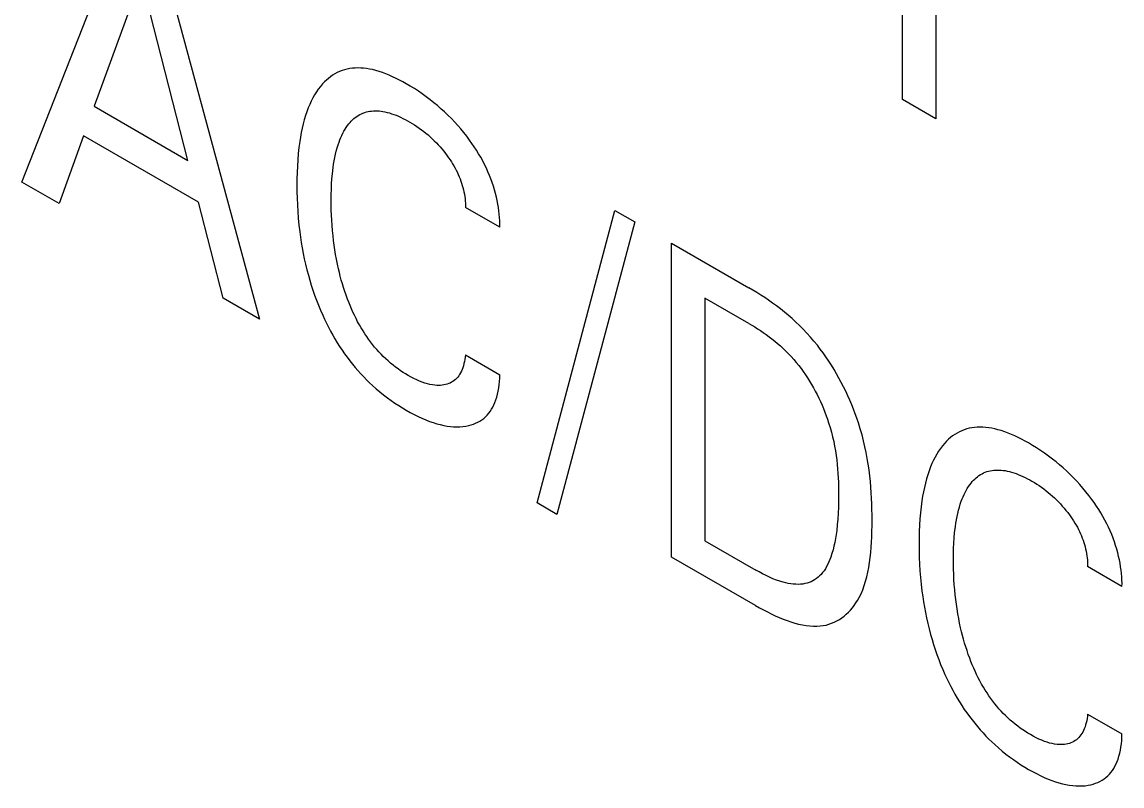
# Model space of a CAD drawing. Extents: x 0 to 420, y 0 to 297.
# Drawn here: x 187.766 to 192.629, y 182.92 to 186.298 of the extents above; entities that cross this region are included whole.
import ezdxf

# ---------------------------------------------------------------- set-up
doc = ezdxf.new("R2010")
doc.units = 0
doc.header["$LTSCALE"] = 23.1
doc.layers.add('40000_ISO', color=7, linetype='CONTINUOUS')

msp = doc.modelspace()

# ---------------------------------------------------------------- linework, layer by layer
at = {"layer": '40000_ISO', "color": 7, "linetype": 'CONTINUOUS'}
for p, q in [((191.6587, 185.9557), (191.6587, 187.1864)), ((191.8067, 187.1009), (191.8067, 185.8703)), ((187.7659, 185.5903), (188.2099, 186.7221)), ((188.3724, 186.6282), (188.8164, 184.9839)), ((188.2919, 186.4957), (188.0849, 185.9256)), ((188.4997, 185.6861), (188.2919, 186.4957)), ((189.1699, 186.0794), (189.1593, 186.0745)), ((189.1808, 186.0836), (189.1699, 186.0794)), ((189.1921, 186.0872), (189.1808, 186.0836)), ((189.2033, 186.0901), (189.1921, 186.0872)), ((189.2149, 186.0923), (189.2033, 186.0901)), ((189.2267, 186.0939), (189.2149, 186.0923)), ((189.2388, 186.0948), (189.2267, 186.0939)), ((189.2511, 186.0951), (189.2388, 186.0948)), ((189.2636, 186.0948), (189.2511, 186.0951)), ((189.2763, 186.0938), (189.2636, 186.0948)), ((189.2892, 186.0923), (189.2763, 186.0938)), ((189.3023, 186.0902), (189.2892, 186.0923)), ((189.3155, 186.0875), (189.3023, 186.0902)), ((189.3301, 186.0838), (189.3155, 186.0875)), ((189.3448, 186.0795), (189.3301, 186.0838)), ((189.3596, 186.0746), (189.3448, 186.0795)), ((189.1029, 186.033), (189.0947, 186.0243)), ((189.1115, 186.0412), (189.1029, 186.033)), ((189.1204, 186.049), (189.1115, 186.0412)), ((189.1296, 186.0562), (189.1204, 186.049)), ((189.1392, 186.0629), (189.1296, 186.0562)), ((189.1491, 186.069), (189.1392, 186.0629)), ((189.1593, 186.0745), (189.1491, 186.069)), ((189.3745, 186.069), (189.3596, 186.0746)), ((189.3895, 186.0629), (189.3745, 186.069)), ((189.4045, 186.0563), (189.3895, 186.0629)), ((189.4196, 186.0491), (189.4045, 186.0563)), ((189.4347, 186.0415), (189.4196, 186.0491)), ((189.4499, 186.0334), (189.4347, 186.0415)), ((189.465, 186.025), (189.4499, 186.0334)), ((189.0675, 185.9889), (189.0594, 185.976)), ((189.0761, 186.0013), (189.0675, 185.9889)), ((189.0851, 186.0131), (189.0761, 186.0013)), ((189.0947, 186.0243), (189.0851, 186.0131)), ((189.4828, 186.0145), (189.465, 186.025)), ((189.5006, 186.0035), (189.4828, 186.0145)), ((189.5183, 185.992), (189.5006, 186.0035)), ((189.5359, 185.9799), (189.5183, 185.992)), ((189.0379, 185.9338), (189.0316, 185.9188)), ((189.0446, 185.9484), (189.0379, 185.9338)), ((189.0518, 185.9624), (189.0446, 185.9484)), ((189.0594, 185.976), (189.0518, 185.9624)), ((189.5535, 185.9673), (189.5359, 185.9799)), ((189.5711, 185.954), (189.5535, 185.9673)), ((189.5869, 185.9414), (189.5711, 185.954)), ((189.6027, 185.9284), (189.5869, 185.9414)), ((191.8067, 185.8703), (191.6587, 185.9557)), ((188.0849, 185.9256), (188.4997, 185.6861)), ((189.0252, 185.9017), (189.0193, 185.8841)), ((189.0316, 185.9188), (189.0252, 185.9017)), ((189.2461, 185.8807), (189.2526, 185.885)), ((189.2526, 185.885), (189.2594, 185.8889)), ((189.2594, 185.8889), (189.2664, 185.8924)), ((189.2664, 185.8924), (189.2736, 185.8956)), ((189.2736, 185.8956), (189.281, 185.8983)), ((189.281, 185.8983), (189.2884, 185.9005)), ((189.2884, 185.9005), (189.2959, 185.9023)), ((189.2959, 185.9023), (189.3037, 185.9037)), ((189.3037, 185.9037), (189.3116, 185.9047)), ((189.3116, 185.9047), (189.3196, 185.9053)), ((189.3196, 185.9053), (189.3278, 185.9055)), ((189.3278, 185.9055), (189.3362, 185.9054)), ((189.3362, 185.9054), (189.3447, 185.9048)), ((189.3447, 185.9048), (189.3532, 185.9039)), ((189.3532, 185.9039), (189.3619, 185.9026)), ((189.3619, 185.9026), (189.3707, 185.9009)), ((189.3707, 185.9009), (189.3804, 185.8987)), ((189.3804, 185.8987), (189.3902, 185.896)), ((189.3902, 185.896), (189.4, 185.8929)), ((189.4, 185.8929), (189.4099, 185.8895)), ((189.4099, 185.8895), (189.4199, 185.8857)), ((189.4199, 185.8857), (189.4299, 185.8815)), ((189.6184, 185.9148), (189.6027, 185.9284)), ((189.6339, 185.9007), (189.6184, 185.9148)), ((189.6492, 185.8861), (189.6339, 185.9007)), ((189.6644, 185.871), (189.6492, 185.8861)), ((189.009, 185.8474), (189.0046, 185.8285)), ((189.0139, 185.866), (189.009, 185.8474)), ((189.0193, 185.8841), (189.0139, 185.866)), ((189.1997, 185.8322), (189.2053, 185.8402)), ((189.2053, 185.8402), (189.2112, 185.8478)), ((189.2112, 185.8478), (189.2165, 185.8541)), ((189.2165, 185.8541), (189.222, 185.86)), ((189.222, 185.86), (189.2277, 185.8657)), ((189.2277, 185.8657), (189.2336, 185.871)), ((189.2336, 185.871), (189.2397, 185.876)), ((189.2397, 185.876), (189.2461, 185.8807)), ((189.4299, 185.8815), (189.44, 185.8769)), ((189.44, 185.8769), (189.45, 185.8721)), ((189.45, 185.8721), (189.4601, 185.8669)), ((189.4601, 185.8669), (189.4702, 185.8615)), ((189.4702, 185.8615), (189.4804, 185.8558)), ((189.4804, 185.8558), (189.4908, 185.8496)), ((189.4908, 185.8496), (189.5013, 185.8431)), ((189.5013, 185.8431), (189.5117, 185.8363)), ((189.5117, 185.8363), (189.5221, 185.8291)), ((189.6784, 185.8562), (189.6644, 185.871)), ((189.6922, 185.8411), (189.6784, 185.8562)), ((189.7058, 185.8254), (189.6922, 185.8411)), ((188.0373, 185.7956), (187.93, 185.4956)), ((188.5465, 185.5017), (188.0373, 185.7956)), ((188.997, 185.7895), (188.9938, 185.7695)), ((189.0006, 185.8092), (188.997, 185.7895)), ((189.0046, 185.8285), (189.0006, 185.8092)), ((189.1716, 185.7776), (189.1756, 185.7874)), ((189.1756, 185.7874), (189.1799, 185.7969)), ((189.1799, 185.7969), (189.1844, 185.8062)), ((189.1844, 185.8062), (189.1892, 185.8152)), ((189.1892, 185.8152), (189.1943, 185.8238)), ((189.1943, 185.8238), (189.1997, 185.8322)), ((189.5221, 185.8291), (189.5324, 185.8217)), ((189.5324, 185.8217), (189.5427, 185.8139)), ((189.5427, 185.8139), (189.5521, 185.8064)), ((189.5521, 185.8064), (189.5615, 185.7986)), ((189.5615, 185.7986), (189.5707, 185.7905)), ((189.5707, 185.7905), (189.5799, 185.7821)), ((189.7191, 185.8093), (189.7058, 185.8254)), ((189.7322, 185.7928), (189.7191, 185.8093)), ((189.7449, 185.7758), (189.7322, 185.7928)), ((188.9903, 185.7431), (188.9874, 185.7162)), ((188.9938, 185.7695), (188.9903, 185.7431)), ((189.1555, 185.7276), (189.1593, 185.7413)), ((189.1593, 185.7413), (189.1633, 185.7546)), ((189.1633, 185.7546), (189.1678, 185.7676)), ((189.1678, 185.7676), (189.1716, 185.7776)), ((189.5799, 185.7821), (189.589, 185.7733)), ((189.589, 185.7733), (189.5979, 185.7643)), ((189.5979, 185.7643), (189.6063, 185.7554)), ((189.6063, 185.7554), (189.6145, 185.7462)), ((189.6145, 185.7462), (189.6226, 185.7368)), ((189.7553, 185.7612), (189.7449, 185.7758)), ((189.7655, 185.7463), (189.7553, 185.7612)), ((189.7754, 185.7311), (189.7655, 185.7463)), ((188.9874, 185.7162), (188.9851, 185.689)), ((189.1463, 185.685), (189.1491, 185.6995)), ((189.1491, 185.6995), (189.1521, 185.7137)), ((189.1521, 185.7137), (189.1555, 185.7276)), ((189.6226, 185.7368), (189.6306, 185.7271)), ((189.6306, 185.7271), (189.6384, 185.7172)), ((189.6384, 185.7172), (189.646, 185.707)), ((189.646, 185.707), (189.6522, 185.6983)), ((189.6522, 185.6983), (189.6584, 185.6893)), ((189.7849, 185.7157), (189.7754, 185.7311)), ((189.794, 185.7001), (189.7849, 185.7157)), ((189.8028, 185.6842), (189.794, 185.7001)), ((188.9833, 185.6613), (188.9821, 185.6333)), ((188.9851, 185.689), (188.9833, 185.6613)), ((189.1384, 185.6276), (189.1417, 185.6554)), ((189.1417, 185.6554), (189.1439, 185.6703)), ((189.1439, 185.6703), (189.1463, 185.685)), ((189.6584, 185.6893), (189.6643, 185.6803)), ((189.6643, 185.6803), (189.67, 185.671)), ((189.67, 185.671), (189.6756, 185.6617)), ((189.6756, 185.6617), (189.6809, 185.6522)), ((189.6809, 185.6522), (189.6859, 185.6427)), ((189.6859, 185.6427), (189.6907, 185.633)), ((189.8111, 185.6682), (189.8028, 185.6842)), ((189.819, 185.6521), (189.8111, 185.6682)), ((189.8262, 185.6362), (189.819, 185.6521)), ((188.9814, 185.605), (188.9812, 185.5763)), ((188.9821, 185.6333), (188.9814, 185.605)), ((189.1349, 185.582), (189.1364, 185.6049)), ((189.1364, 185.6049), (189.1384, 185.6276)), ((189.6907, 185.633), (189.695, 185.6236)), ((189.695, 185.6236), (189.6991, 185.6141)), ((189.6991, 185.6141), (189.7028, 185.6046)), ((189.7028, 185.6046), (189.7063, 185.595)), ((189.7063, 185.595), (189.7096, 185.5855)), ((189.8329, 185.6202), (189.8262, 185.6362)), ((189.8392, 185.6041), (189.8329, 185.6202)), ((189.845, 185.588), (189.8392, 185.6041)), ((187.93, 185.4956), (187.7659, 185.5903)), ((188.9812, 185.5763), (188.9814, 185.5476)), ((188.9814, 185.5476), (188.9821, 185.5187)), ((189.1332, 185.5351), (189.1339, 185.5587)), ((189.1339, 185.5587), (189.1349, 185.582)), ((189.7096, 185.5855), (189.7125, 185.5759)), ((189.7125, 185.5759), (189.7152, 185.5664)), ((189.7152, 185.5664), (189.7175, 185.5568)), ((189.7175, 185.5568), (189.7198, 185.5466)), ((189.7198, 185.5466), (189.7217, 185.5364)), ((189.8503, 185.5719), (189.845, 185.588)), ((189.8551, 185.5558), (189.8503, 185.5719)), ((189.8595, 185.5397), (189.8551, 185.5558)), ((188.6553, 185.0768), (188.5465, 185.5017)), ((188.9821, 185.5187), (188.9833, 185.4895)), ((189.133, 185.5113), (189.1332, 185.5351)), ((189.1331, 185.4892), (189.133, 185.5113)), ((189.7217, 185.5364), (189.7234, 185.5264)), ((189.7234, 185.5264), (189.7246, 185.5165)), ((189.7246, 185.5165), (189.7256, 185.5067)), ((189.7256, 185.5067), (189.7262, 185.4971)), ((189.7262, 185.4971), (189.7265, 185.4877)), ((189.8635, 185.5237), (189.8595, 185.5397)), ((189.8669, 185.5083), (189.8635, 185.5237)), ((189.8698, 185.4929), (189.8669, 185.5083)), ((188.9833, 185.4895), (188.9851, 185.46)), ((188.9851, 185.46), (188.9874, 185.4303)), ((189.1336, 185.4669), (189.1331, 185.4892)), ((189.1343, 185.4445), (189.1336, 185.4669)), ((189.7265, 185.4877), (189.7265, 185.4786)), ((189.8783, 185.3909), (189.7265, 185.4786)), ((189.8723, 185.4777), (189.8698, 185.4929)), ((189.8744, 185.4627), (189.8723, 185.4777)), ((189.876, 185.4479), (189.8744, 185.4627)), ((189.8772, 185.4332), (189.876, 185.4479)), ((190.0431, 184.1713), (190.3874, 185.4649)), ((190.3874, 185.4649), (190.4748, 185.4144)), ((188.9874, 185.4303), (188.9903, 185.4003)), ((188.9903, 185.4003), (188.9939, 185.37)), ((189.1354, 185.4219), (189.1343, 185.4445)), ((189.1369, 185.3991), (189.1354, 185.4219)), ((189.1388, 185.3761), (189.1369, 185.3991)), ((189.878, 185.4188), (189.8772, 185.4332)), ((189.8784, 185.4047), (189.878, 185.4188)), ((189.8783, 185.3909), (189.8784, 185.4047)), ((190.4748, 185.4144), (190.1306, 184.1209)), ((188.9939, 185.37), (188.9971, 185.3465)), ((189.141, 185.3529), (189.1388, 185.3761)), ((189.1433, 185.3324), (189.141, 185.3529)), ((188.9971, 185.3465), (189.0007, 185.3229)), ((189.0007, 185.3229), (189.0047, 185.2991)), ((189.146, 185.3118), (189.1433, 185.3324)), ((189.149, 185.2911), (189.146, 185.3118)), ((190.6374, 183.9325), (190.6374, 185.3206)), ((190.6374, 185.3206), (190.9801, 185.1227)), ((189.0047, 185.2991), (189.0092, 185.2752)), ((189.0092, 185.2752), (189.0141, 185.2512)), ((189.1524, 185.2702), (189.149, 185.2911)), ((189.1562, 185.2492), (189.1524, 185.2702)), ((189.0141, 185.2512), (189.0196, 185.227)), ((189.0196, 185.227), (189.0255, 185.2028)), ((189.1604, 185.2281), (189.1562, 185.2492)), ((189.1651, 185.2069), (189.1604, 185.2281)), ((189.169, 185.1903), (189.1651, 185.2069)), ((189.0255, 185.2028), (189.032, 185.1784)), ((189.032, 185.1784), (189.0383, 185.1564)), ((189.0383, 185.1564), (189.045, 185.1343)), ((189.1732, 185.1737), (189.169, 185.1903)), ((189.1777, 185.157), (189.1732, 185.1737)), ((189.1825, 185.1403), (189.1777, 185.157)), ((189.045, 185.1343), (189.0522, 185.1122)), ((189.0522, 185.1122), (189.0599, 185.09)), ((189.1877, 185.1236), (189.1825, 185.1403)), ((189.1931, 185.1068), (189.1877, 185.1236)), ((189.1989, 185.09), (189.1931, 185.1068)), ((190.9974, 185.1126), (190.9801, 185.1227)), ((191.0148, 185.102), (190.9974, 185.1126)), ((188.8164, 184.9839), (188.6553, 185.0768)), ((189.0599, 185.09), (189.068, 185.0679)), ((189.068, 185.0679), (189.0767, 185.0458)), ((189.2051, 185.0732), (189.1989, 185.09)), ((189.2107, 185.0588), (189.2051, 185.0732)), ((189.2165, 185.0443), (189.2107, 185.0588)), ((190.7854, 185.0777), (190.7854, 184.0045)), ((190.9801, 184.9653), (190.7854, 185.0777)), ((191.0322, 185.091), (191.0148, 185.102)), ((191.0497, 185.0796), (191.0322, 185.091)), ((191.0672, 185.0677), (191.0497, 185.0796)), ((191.0846, 185.0554), (191.0672, 185.0677)), ((189.0767, 185.0458), (189.0858, 185.0237)), ((189.0858, 185.0237), (189.0954, 185.0018)), ((189.2227, 185.0299), (189.2165, 185.0443)), ((189.2291, 185.0156), (189.2227, 185.0299)), ((189.2358, 185.0013), (189.2291, 185.0156)), ((191.102, 185.0426), (191.0846, 185.0554)), ((191.1194, 185.0293), (191.102, 185.0426)), ((191.1366, 185.0156), (191.1194, 185.0293)), ((191.1537, 185.0013), (191.1366, 185.0156)), ((189.0954, 185.0018), (189.1037, 184.984)), ((189.1037, 184.984), (189.1122, 184.9663)), ((189.1122, 184.9663), (189.1211, 184.9488)), ((189.2427, 184.9871), (189.2358, 185.0013)), ((189.25, 184.9731), (189.2427, 184.9871)), ((189.2576, 184.9592), (189.25, 184.9731)), ((190.9801, 184.9653), (190.9927, 184.9579)), ((191.1706, 184.9866), (191.1537, 185.0013)), ((191.1874, 184.9714), (191.1706, 184.9866)), ((191.2039, 184.9556), (191.1874, 184.9714)), ((189.1211, 184.9488), (189.1303, 184.9313)), ((189.1303, 184.9313), (189.1399, 184.9141)), ((189.1399, 184.9141), (189.1497, 184.897)), ((189.2655, 184.9455), (189.2576, 184.9592)), ((189.2738, 184.932), (189.2655, 184.9455)), ((189.2817, 184.9195), (189.2738, 184.932)), ((189.2899, 184.9073), (189.2817, 184.9195)), ((190.9927, 184.9579), (191.0054, 184.9502)), ((191.0054, 184.9502), (191.0181, 184.9421)), ((191.0181, 184.9421), (191.0308, 184.9338)), ((191.0308, 184.9338), (191.0436, 184.9251)), ((191.0436, 184.9251), (191.0563, 184.916)), ((191.0563, 184.916), (191.069, 184.9067)), ((191.2203, 184.9393), (191.2039, 184.9556)), ((191.2363, 184.9225), (191.2203, 184.9393)), ((191.252, 184.9051), (191.2363, 184.9225)), ((189.1497, 184.897), (189.1599, 184.8801)), ((189.1599, 184.8801), (189.1704, 184.8635)), ((189.1704, 184.8635), (189.1813, 184.8471)), ((189.2984, 184.8954), (189.2899, 184.9073)), ((189.307, 184.8836), (189.2984, 184.8954)), ((189.3159, 184.8722), (189.307, 184.8836)), ((189.3251, 184.861), (189.3159, 184.8722)), ((191.069, 184.9067), (191.0816, 184.8969)), ((191.0816, 184.8969), (191.0942, 184.8868)), ((191.0942, 184.8868), (191.1066, 184.8764)), ((191.1066, 184.8764), (191.119, 184.8656)), ((191.119, 184.8656), (191.1312, 184.8544)), ((191.2675, 184.8872), (191.252, 184.9051)), ((191.2825, 184.8687), (191.2675, 184.8872)), ((191.2956, 184.8519), (191.2825, 184.8687)), ((189.1813, 184.8471), (189.1924, 184.831)), ((189.1924, 184.831), (189.2037, 184.8155)), ((189.2037, 184.8155), (189.2152, 184.8002)), ((189.3344, 184.85), (189.3251, 184.861)), ((189.3438, 184.8395), (189.3344, 184.85)), ((189.3534, 184.8292), (189.3438, 184.8395)), ((189.3632, 184.8193), (189.3534, 184.8292)), ((189.3739, 184.8091), (189.3632, 184.8193)), ((189.7254, 184.8163), (189.724, 184.8065)), ((189.7265, 184.8263), (189.7254, 184.8163)), ((189.7265, 184.8263), (189.8783, 184.7387)), ((191.1312, 184.8544), (191.1432, 184.8429)), ((191.1432, 184.8429), (191.1551, 184.8309)), ((191.1551, 184.8309), (191.1667, 184.8186)), ((191.1667, 184.8186), (191.1782, 184.8059)), ((191.3083, 184.8346), (191.2956, 184.8519)), ((191.3207, 184.817), (191.3083, 184.8346)), ((191.3329, 184.799), (191.3207, 184.817)), ((189.2152, 184.8002), (189.2271, 184.7853)), ((189.2271, 184.7853), (189.2391, 184.7707)), ((189.2391, 184.7707), (189.2514, 184.7565)), ((189.3846, 184.7993), (189.3739, 184.8091)), ((189.3955, 184.7899), (189.3846, 184.7993)), ((189.4065, 184.7809), (189.3955, 184.7899)), ((189.4175, 184.7724), (189.4065, 184.7809)), ((189.4287, 184.7642), (189.4175, 184.7724)), ((189.7148, 184.7697), (189.7117, 184.7613)), ((189.7177, 184.7785), (189.7148, 184.7697)), ((189.7201, 184.7875), (189.7177, 184.7785)), ((189.7222, 184.7969), (189.7201, 184.7875)), ((189.724, 184.8065), (189.7222, 184.7969)), ((191.1782, 184.8059), (191.1894, 184.7928)), ((191.1894, 184.7928), (191.2003, 184.7792)), ((191.2003, 184.7792), (191.2104, 184.7661)), ((191.2104, 184.7661), (191.2203, 184.7525)), ((191.3446, 184.7806), (191.3329, 184.799)), ((191.3561, 184.762), (191.3446, 184.7806)), ((189.2514, 184.7565), (189.2639, 184.7426)), ((189.2639, 184.7426), (189.2766, 184.7291)), ((189.2766, 184.7291), (189.2895, 184.716)), ((189.4398, 184.7564), (189.4287, 184.7642)), ((189.451, 184.749), (189.4398, 184.7564)), ((189.4622, 184.742), (189.451, 184.749)), ((189.4735, 184.7353), (189.4622, 184.742)), ((189.486, 184.7283), (189.4735, 184.7353)), ((189.4985, 184.7218), (189.486, 184.7283)), ((189.511, 184.7158), (189.4985, 184.7218)), ((189.6825, 184.7175), (189.6771, 184.7129)), ((189.6876, 184.7225), (189.6825, 184.7175)), ((189.6924, 184.728), (189.6876, 184.7225)), ((189.6969, 184.7339), (189.6924, 184.728)), ((189.701, 184.7402), (189.6969, 184.7339)), ((189.7049, 184.7469), (189.701, 184.7402)), ((189.7084, 184.754), (189.7049, 184.7469)), ((189.7117, 184.7613), (189.7084, 184.754)), ((189.8771, 184.7087), (189.878, 184.7236)), ((189.878, 184.7236), (189.8783, 184.7387)), ((191.2203, 184.7525), (191.2299, 184.7387)), ((191.2299, 184.7387), (191.2392, 184.7246)), ((191.2392, 184.7246), (191.2482, 184.7102)), ((191.3672, 184.7431), (191.3561, 184.762)), ((191.3779, 184.724), (191.3672, 184.7431)), ((191.3883, 184.7046), (191.3779, 184.724)), ((189.2895, 184.716), (189.3025, 184.7033)), ((189.3025, 184.7033), (189.3156, 184.6911)), ((189.3156, 184.6911), (189.3318, 184.6766)), ((189.3318, 184.6766), (189.3482, 184.6627)), ((189.5235, 184.7103), (189.511, 184.7158)), ((189.5358, 184.7055), (189.5235, 184.7103)), ((189.5471, 184.7016), (189.5358, 184.7055)), ((189.5583, 184.6982), (189.5471, 184.7016)), ((189.5694, 184.6955), (189.5583, 184.6982)), ((189.5803, 184.6934), (189.5694, 184.6955)), ((189.591, 184.6919), (189.5803, 184.6934)), ((189.5994, 184.6913), (189.591, 184.6919)), ((189.6077, 184.6911), (189.5994, 184.6913)), ((189.6158, 184.6913), (189.6077, 184.6911)), ((189.6237, 184.692), (189.6158, 184.6913)), ((189.6315, 184.6932), (189.6237, 184.692)), ((189.6391, 184.6948), (189.6315, 184.6932)), ((189.646, 184.6968), (189.6391, 184.6948)), ((189.6527, 184.6991), (189.646, 184.6968)), ((189.6592, 184.7019), (189.6527, 184.6991)), ((189.6654, 184.7051), (189.6592, 184.7019)), ((189.6714, 184.7088), (189.6654, 184.7051)), ((189.6771, 184.7129), (189.6714, 184.7088)), ((189.8714, 184.6662), (189.8738, 184.68)), ((189.8738, 184.68), (189.8757, 184.6942)), ((189.8757, 184.6942), (189.8771, 184.7087)), ((191.2482, 184.7102), (191.2569, 184.6956)), ((191.2569, 184.6956), (191.2654, 184.6807)), ((191.2654, 184.6807), (191.2735, 184.6657)), ((191.3983, 184.6851), (191.3883, 184.7046)), ((191.4079, 184.6654), (191.3983, 184.6851)), ((189.3482, 184.6627), (189.3646, 184.6495)), ((189.3646, 184.6495), (189.3812, 184.6368)), ((189.3812, 184.6368), (189.3979, 184.6248)), ((189.3979, 184.6248), (189.4146, 184.6132)), ((189.8568, 184.6163), (189.861, 184.6275)), ((189.861, 184.6275), (189.865, 184.6399)), ((189.865, 184.6399), (189.8685, 184.6529)), ((189.8685, 184.6529), (189.8714, 184.6662)), ((191.2735, 184.6657), (191.2814, 184.6505)), ((191.2814, 184.6505), (191.2889, 184.6351)), ((191.2889, 184.6351), (191.2962, 184.6197)), ((191.4172, 184.6456), (191.4079, 184.6654)), ((191.426, 184.6257), (191.4172, 184.6456)), ((191.4344, 184.6057), (191.426, 184.6257)), ((189.4146, 184.6132), (189.4314, 184.6022)), ((189.4314, 184.6022), (189.4482, 184.5918)), ((189.4482, 184.5918), (189.465, 184.5818)), ((189.465, 184.5818), (189.4823, 184.5721)), ((189.4823, 184.5721), (189.4996, 184.5629)), ((189.8293, 184.568), (189.8357, 184.5766)), ((189.8357, 184.5766), (189.8417, 184.5857)), ((189.8417, 184.5857), (189.8472, 184.5954)), ((189.8472, 184.5954), (189.8522, 184.6056)), ((189.8522, 184.6056), (189.8568, 184.6163)), ((191.2962, 184.6197), (191.3031, 184.6042)), ((191.3031, 184.6042), (191.3096, 184.5886)), ((191.3096, 184.5886), (191.3159, 184.573)), ((191.3159, 184.573), (191.3217, 184.5574)), ((191.4425, 184.5857), (191.4344, 184.6057)), ((191.4501, 184.5658), (191.4425, 184.5857)), ((189.4996, 184.5629), (189.5169, 184.5543)), ((189.5169, 184.5543), (189.5341, 184.5463)), ((189.5341, 184.5463), (189.5512, 184.539)), ((189.5512, 184.539), (189.5683, 184.5324)), ((189.5683, 184.5324), (189.584, 184.5269)), ((189.584, 184.5269), (189.5995, 184.5221)), ((189.7616, 184.52), (189.7714, 184.5239)), ((189.7714, 184.5239), (189.7809, 184.5284)), ((189.7809, 184.5284), (189.7901, 184.5335)), ((189.7901, 184.5335), (189.7989, 184.5392)), ((189.7989, 184.5392), (189.8073, 184.5455)), ((189.8073, 184.5455), (189.8153, 184.5525)), ((189.8153, 184.5525), (189.8225, 184.56)), ((189.8225, 184.56), (189.8293, 184.568)), ((191.3217, 184.5574), (191.3273, 184.5418)), ((191.3273, 184.5418), (191.3325, 184.5262)), ((191.3325, 184.5262), (191.339, 184.5052)), ((191.4573, 184.5458), (191.4501, 184.5658)), ((191.464, 184.5259), (191.4573, 184.5458)), ((191.4724, 184.4993), (191.464, 184.5259)), ((189.5995, 184.5221), (189.615, 184.5179)), ((189.615, 184.5179), (189.6303, 184.5145)), ((189.6303, 184.5145), (189.6454, 184.5117)), ((189.6454, 184.5117), (189.6603, 184.5098)), ((189.6603, 184.5098), (189.6744, 184.5086)), ((189.6744, 184.5086), (189.6883, 184.5082)), ((189.6883, 184.5082), (189.7019, 184.5085)), ((189.7019, 184.5085), (189.7152, 184.5095)), ((189.7152, 184.5095), (189.7283, 184.5114)), ((189.7283, 184.5114), (189.741, 184.514)), ((189.741, 184.514), (189.7514, 184.5167)), ((189.7514, 184.5167), (189.7616, 184.52)), ((191.339, 184.5052), (191.3448, 184.4843)), ((191.3448, 184.4843), (191.35, 184.4635)), ((191.48, 184.4728), (191.4724, 184.4993)), ((191.8903, 184.4746), (191.8807, 184.4679)), ((191.9002, 184.4807), (191.8903, 184.4746)), ((191.9104, 184.4862), (191.9002, 184.4807)), ((191.921, 184.4911), (191.9104, 184.4862)), ((191.9319, 184.4953), (191.921, 184.4911)), ((191.9431, 184.4989), (191.9319, 184.4953)), ((191.9544, 184.5018), (191.9431, 184.4989)), ((191.9659, 184.504), (191.9544, 184.5018)), ((191.9778, 184.5055), (191.9659, 184.504)), ((191.9898, 184.5065), (191.9778, 184.5055)), ((192.0022, 184.5068), (191.9898, 184.5065)), ((192.0147, 184.5065), (192.0022, 184.5068)), ((192.0274, 184.5055), (192.0147, 184.5065)), ((192.0403, 184.504), (192.0274, 184.5055)), ((192.0534, 184.5019), (192.0403, 184.504)), ((192.0666, 184.4992), (192.0534, 184.5019)), ((192.0812, 184.4955), (192.0666, 184.4992)), ((192.0958, 184.4912), (192.0812, 184.4955)), ((192.1107, 184.4863), (192.0958, 184.4912)), ((192.1256, 184.4807), (192.1107, 184.4863)), ((192.1405, 184.4746), (192.1256, 184.4807)), ((192.1556, 184.468), (192.1405, 184.4746)), ((191.35, 184.4635), (191.3547, 184.4428)), ((191.3547, 184.4428), (191.3588, 184.4223)), ((191.4869, 184.4465), (191.48, 184.4728)), ((191.493, 184.4204), (191.4869, 184.4465)), ((191.8458, 184.436), (191.8362, 184.4248)), ((191.854, 184.4447), (191.8458, 184.436)), ((191.8626, 184.4529), (191.854, 184.4447)), ((191.8715, 184.4607), (191.8626, 184.4529)), ((191.8807, 184.4679), (191.8715, 184.4607)), ((192.1707, 184.4608), (192.1556, 184.468)), ((192.1858, 184.4532), (192.1707, 184.4608)), ((192.201, 184.4451), (192.1858, 184.4532)), ((192.2161, 184.4367), (192.201, 184.4451)), ((192.2339, 184.4262), (192.2161, 184.4367)), ((192.2516, 184.4152), (192.2339, 184.4262)), ((191.3588, 184.4223), (191.3624, 184.4019)), ((191.3624, 184.4019), (191.3655, 184.3817)), ((191.3655, 184.3817), (191.3681, 184.3616)), ((191.4985, 184.3944), (191.493, 184.4204)), ((191.5034, 184.3686), (191.4985, 184.3944)), ((191.8105, 184.3877), (191.8029, 184.3741)), ((191.8186, 184.4006), (191.8105, 184.3877)), ((191.8271, 184.413), (191.8186, 184.4006)), ((191.8362, 184.4248), (191.8271, 184.413)), ((192.2694, 184.4037), (192.2516, 184.4152)), ((192.287, 184.3916), (192.2694, 184.4037)), ((192.3046, 184.379), (192.287, 184.3916)), ((192.3222, 184.3657), (192.3046, 184.379)), ((191.3681, 184.3616), (191.3703, 184.3417)), ((191.3703, 184.3417), (191.3722, 184.3219)), ((191.5076, 184.3429), (191.5034, 184.3686)), ((191.5113, 184.3174), (191.5076, 184.3429)), ((191.7827, 184.3305), (191.7763, 184.3134)), ((191.789, 184.3455), (191.7827, 184.3305)), ((191.7957, 184.3601), (191.789, 184.3455)), ((191.8029, 184.3741), (191.7957, 184.3601)), ((192.338, 184.3531), (192.3222, 184.3657)), ((192.3538, 184.3401), (192.338, 184.3531)), ((192.3695, 184.3265), (192.3538, 184.3401)), ((191.3722, 184.3219), (191.3736, 184.3022)), ((191.3736, 184.3022), (191.3748, 184.2827)), ((191.3748, 184.2827), (191.3756, 184.2634)), ((191.5145, 184.292), (191.5113, 184.3174)), ((191.5171, 184.2668), (191.5145, 184.292)), ((191.7704, 184.2958), (191.765, 184.2777)), ((191.7763, 184.3134), (191.7704, 184.2958)), ((191.9788, 184.2774), (191.9847, 184.2827)), ((191.9847, 184.2827), (191.9908, 184.2877)), ((191.9908, 184.2877), (191.9971, 184.2924)), ((191.9971, 184.2924), (192.0037, 184.2967)), ((192.0037, 184.2967), (192.0105, 184.3006)), ((192.0105, 184.3006), (192.0175, 184.3041)), ((192.0175, 184.3041), (192.0247, 184.3073)), ((192.0247, 184.3073), (192.0321, 184.31)), ((192.0321, 184.31), (192.0394, 184.3122)), ((192.0394, 184.3122), (192.047, 184.314)), ((192.047, 184.314), (192.0547, 184.3154)), ((192.0547, 184.3154), (192.0627, 184.3164)), ((192.0627, 184.3164), (192.0707, 184.317)), ((192.0707, 184.317), (192.0789, 184.3172)), ((192.0789, 184.3172), (192.0873, 184.3171)), ((192.0873, 184.3171), (192.0957, 184.3165)), ((192.0957, 184.3165), (192.1043, 184.3156)), ((192.1043, 184.3156), (192.113, 184.3143)), ((192.113, 184.3143), (192.1218, 184.3126)), ((192.1218, 184.3126), (192.1315, 184.3104)), ((192.1315, 184.3104), (192.1412, 184.3077)), ((192.1412, 184.3077), (192.1511, 184.3046)), ((192.1511, 184.3046), (192.161, 184.3012)), ((192.161, 184.3012), (192.171, 184.2974)), ((192.171, 184.2974), (192.181, 184.2932)), ((192.181, 184.2932), (192.191, 184.2886)), ((192.191, 184.2886), (192.2011, 184.2838)), ((192.2011, 184.2838), (192.2112, 184.2786)), ((192.385, 184.3124), (192.3695, 184.3265)), ((192.4003, 184.2978), (192.385, 184.3124)), ((192.4155, 184.2827), (192.4003, 184.2978)), ((192.4295, 184.2679), (192.4155, 184.2827)), ((191.3756, 184.2634), (191.3761, 184.2442)), ((191.3761, 184.2442), (191.3764, 184.2251)), ((191.5193, 184.2417), (191.5171, 184.2668)), ((191.5211, 184.2168), (191.5193, 184.2417)), ((191.7556, 184.2402), (191.7516, 184.2209)), ((191.7601, 184.2591), (191.7556, 184.2402)), ((191.765, 184.2777), (191.7601, 184.2591)), ((191.9403, 184.2269), (191.9454, 184.2355)), ((191.9454, 184.2355), (191.9508, 184.2439)), ((191.9508, 184.2439), (191.9564, 184.2519)), ((191.9564, 184.2519), (191.9623, 184.2595)), ((191.9623, 184.2595), (191.9676, 184.2658)), ((191.9676, 184.2658), (191.9731, 184.2717)), ((191.9731, 184.2717), (191.9788, 184.2774)), ((192.2112, 184.2786), (192.2213, 184.2732)), ((192.2213, 184.2732), (192.2314, 184.2675)), ((192.2314, 184.2675), (192.2419, 184.2613)), ((192.2419, 184.2613), (192.2523, 184.2548)), ((192.2523, 184.2548), (192.2628, 184.248)), ((192.2628, 184.248), (192.2731, 184.2408)), ((192.2731, 184.2408), (192.2835, 184.2334)), ((192.2835, 184.2334), (192.2938, 184.2256)), ((192.4433, 184.2528), (192.4295, 184.2679)), ((192.4569, 184.2371), (192.4433, 184.2528)), ((192.4702, 184.221), (192.4569, 184.2371)), ((191.3765, 184.2062), (191.3763, 184.1791)), ((191.3764, 184.2251), (191.3765, 184.2062)), ((191.5224, 184.192), (191.5211, 184.2168)), ((191.5234, 184.1673), (191.5224, 184.192)), ((191.7481, 184.2012), (191.7449, 184.1812)), ((191.7516, 184.2209), (191.7481, 184.2012)), ((191.9189, 184.1793), (191.9227, 184.1893)), ((191.9227, 184.1893), (191.9267, 184.1991)), ((191.9267, 184.1991), (191.931, 184.2086)), ((191.931, 184.2086), (191.9355, 184.2179)), ((191.9355, 184.2179), (191.9403, 184.2269)), ((192.2938, 184.2256), (192.3032, 184.2181)), ((192.3032, 184.2181), (192.3125, 184.2103)), ((192.3125, 184.2103), (192.3218, 184.2022)), ((192.3218, 184.2022), (192.331, 184.1938)), ((192.331, 184.1938), (192.3401, 184.185)), ((192.3401, 184.185), (192.349, 184.176)), ((192.4833, 184.2045), (192.4702, 184.221)), ((192.496, 184.1875), (192.4833, 184.2045)), ((192.5064, 184.1729), (192.496, 184.1875)), ((190.1306, 184.1209), (190.0431, 184.1713)), ((191.3757, 184.1524), (191.3746, 184.126)), ((191.3763, 184.1791), (191.3757, 184.1524)), ((191.5241, 184.1428), (191.5234, 184.1673)), ((191.5244, 184.1185), (191.5241, 184.1428)), ((191.7414, 184.1548), (191.7385, 184.1279)), ((191.7449, 184.1812), (191.7414, 184.1548)), ((191.9032, 184.1254), (191.9066, 184.1393)), ((191.9066, 184.1393), (191.9103, 184.153)), ((191.9103, 184.153), (191.9144, 184.1663)), ((191.9144, 184.1663), (191.9189, 184.1793)), ((192.349, 184.176), (192.3574, 184.1671)), ((192.3574, 184.1671), (192.3656, 184.1579)), ((192.3656, 184.1579), (192.3737, 184.1485)), ((192.3737, 184.1485), (192.3817, 184.1388)), ((192.3817, 184.1388), (192.3894, 184.1289)), ((192.5166, 184.158), (192.5064, 184.1729)), ((192.5264, 184.1428), (192.5166, 184.158)), ((192.536, 184.1274), (192.5264, 184.1428)), ((191.3729, 184.1), (191.3707, 184.0744)), ((191.3746, 184.126), (191.3729, 184.1)), ((191.5243, 184.0701), (191.5245, 184.0942)), ((191.5245, 184.0942), (191.5244, 184.1185)), ((191.7361, 184.1007), (191.7344, 184.073)), ((191.7385, 184.1279), (191.7361, 184.1007)), ((191.895, 184.082), (191.8974, 184.0967)), ((191.8974, 184.0967), (191.9002, 184.1112)), ((191.9002, 184.1112), (191.9032, 184.1254)), ((192.3894, 184.1289), (192.3971, 184.1187)), ((192.3971, 184.1187), (192.4033, 184.11)), ((192.4033, 184.11), (192.4094, 184.101)), ((192.4094, 184.101), (192.4154, 184.092)), ((192.4154, 184.092), (192.4211, 184.0827)), ((192.5451, 184.1118), (192.536, 184.1274)), ((192.5539, 184.0959), (192.5451, 184.1118)), ((192.5622, 184.0799), (192.5539, 184.0959)), ((191.3679, 184.0492), (191.3655, 184.0315)), ((191.3707, 184.0744), (191.3679, 184.0492)), ((191.5232, 184.0223), (191.5239, 184.0461)), ((191.5239, 184.0461), (191.5243, 184.0701)), ((191.7332, 184.045), (191.7325, 184.0166)), ((191.7344, 184.073), (191.7332, 184.045)), ((191.8875, 184.0166), (191.8895, 184.0393)), ((191.8895, 184.0393), (191.8928, 184.0671)), ((191.8928, 184.0671), (191.895, 184.082)), ((192.4211, 184.0827), (192.4267, 184.0734)), ((192.4267, 184.0734), (192.432, 184.0639)), ((192.432, 184.0639), (192.437, 184.0544)), ((192.437, 184.0544), (192.4418, 184.0447)), ((192.4418, 184.0447), (192.4461, 184.0353)), ((192.5701, 184.0638), (192.5622, 184.0799)), ((192.5773, 184.0479), (192.5701, 184.0638)), ((192.584, 184.0319), (192.5773, 184.0479)), ((190.7854, 184.0045), (191.01, 183.8748)), ((191.3595, 183.9969), (191.3559, 183.9801)), ((191.3627, 184.014), (191.3595, 183.9969)), ((191.3655, 184.0315), (191.3627, 184.014)), ((191.5206, 183.9756), (191.5221, 183.9988)), ((191.5221, 183.9988), (191.5232, 184.0223)), ((191.7325, 184.0166), (191.7323, 183.988)), ((191.7323, 183.988), (191.7325, 183.9593)), ((191.885, 183.9704), (191.886, 183.9937)), ((191.886, 183.9937), (191.8875, 184.0166)), ((192.4461, 184.0353), (192.4502, 184.0258)), ((192.4502, 184.0258), (192.4539, 184.0163)), ((192.4539, 184.0163), (192.4574, 184.0067)), ((192.4574, 184.0067), (192.4606, 183.9972)), ((192.4606, 183.9972), (192.4636, 183.9876)), ((192.5903, 184.0158), (192.584, 184.0319)), ((192.596, 183.9997), (192.5903, 184.0158)), ((192.6014, 183.9836), (192.596, 183.9997)), ((191.3472, 183.9478), (191.3421, 183.9323)), ((191.3518, 183.9637), (191.3472, 183.9478)), ((191.3559, 183.9801), (191.3518, 183.9637)), ((191.5163, 183.9303), (191.5187, 183.9527)), ((191.5187, 183.9527), (191.5206, 183.9756)), ((191.7325, 183.9593), (191.7332, 183.9304)), ((191.8841, 183.923), (191.8843, 183.9468)), ((191.8843, 183.9468), (191.885, 183.9704)), ((192.4636, 183.9876), (192.4662, 183.9781)), ((192.4662, 183.9781), (192.4686, 183.9685)), ((192.4686, 183.9685), (192.4709, 183.9583)), ((192.4709, 183.9583), (192.4728, 183.9481)), ((192.4728, 183.9481), (192.4744, 183.9381)), ((192.6062, 183.9675), (192.6014, 183.9836)), ((192.6106, 183.9514), (192.6062, 183.9675)), ((192.6146, 183.9354), (192.6106, 183.9514)), ((191.0092, 183.7178), (190.6374, 183.9325)), ((191.3288, 183.9003), (191.3236, 183.8903)), ((191.3335, 183.9106), (191.3288, 183.9003)), ((191.338, 183.9213), (191.3335, 183.9106)), ((191.3421, 183.9323), (191.338, 183.9213)), ((191.51, 183.8867), (191.5134, 183.9083)), ((191.5134, 183.9083), (191.5163, 183.9303)), ((191.7332, 183.9304), (191.7344, 183.9012)), ((191.7344, 183.9012), (191.7362, 183.8717)), ((191.8842, 183.9009), (191.8841, 183.923)), ((191.8846, 183.8786), (191.8842, 183.9009)), ((192.4744, 183.9381), (192.4757, 183.9282)), ((192.4757, 183.9282), (192.4767, 183.9184)), ((192.4767, 183.9184), (192.4773, 183.9088)), ((192.4773, 183.9088), (192.4776, 183.8994)), ((192.4776, 183.8994), (192.4776, 183.8903)), ((192.6179, 183.92), (192.6146, 183.9354)), ((192.6209, 183.9046), (192.6179, 183.92)), ((192.6234, 183.8894), (192.6209, 183.9046)), ((191.0253, 183.8662), (191.01, 183.8748)), ((191.0406, 183.858), (191.0253, 183.8662)), ((191.0559, 183.8503), (191.0406, 183.858)), ((191.0711, 183.8432), (191.0559, 183.8503)), ((191.0863, 183.8367), (191.0711, 183.8432)), ((191.2856, 183.8426), (191.2783, 183.8369)), ((191.2925, 183.8487), (191.2856, 183.8426)), ((191.2991, 183.8555), (191.2925, 183.8487)), ((191.3058, 183.8634), (191.2991, 183.8555)), ((191.3122, 183.8719), (191.3058, 183.8634)), ((191.3181, 183.8809), (191.3122, 183.8719)), ((191.3236, 183.8903), (191.3181, 183.8809)), ((191.496, 183.8254), (191.5013, 183.8452)), ((191.5013, 183.8452), (191.5059, 183.8657)), ((191.5059, 183.8657), (191.51, 183.8867)), ((191.7362, 183.8717), (191.7385, 183.842)), ((191.7385, 183.842), (191.7414, 183.812)), ((191.8854, 183.8562), (191.8846, 183.8786)), ((191.8865, 183.8336), (191.8854, 183.8562)), ((192.6294, 183.8026), (192.4776, 183.8903)), ((192.6255, 183.8744), (192.6234, 183.8894)), ((192.6271, 183.8596), (192.6255, 183.8744)), ((192.6283, 183.8449), (192.6271, 183.8596)), ((192.6291, 183.8305), (192.6283, 183.8449)), ((191.1015, 183.8308), (191.0863, 183.8367)), ((191.1165, 183.8256), (191.1015, 183.8308)), ((191.1314, 183.8211), (191.1165, 183.8256)), ((191.1427, 183.8182), (191.1314, 183.8211)), ((191.154, 183.8158), (191.1427, 183.8182)), ((191.1651, 183.8139), (191.154, 183.8158)), ((191.176, 183.8126), (191.1651, 183.8139)), ((191.1868, 183.8118), (191.176, 183.8126)), ((191.1974, 183.8115), (191.1868, 183.8118)), ((191.2078, 183.8119), (191.1974, 183.8115)), ((191.2179, 183.813), (191.2078, 183.8119)), ((191.2278, 183.8147), (191.2179, 183.813)), ((191.2369, 183.8169), (191.2278, 183.8147)), ((191.2458, 183.8197), (191.2369, 183.8169)), ((191.2544, 183.8232), (191.2458, 183.8197)), ((191.2627, 183.8272), (191.2544, 183.8232)), ((191.2706, 183.8317), (191.2627, 183.8272)), ((191.2783, 183.8369), (191.2706, 183.8317)), ((191.4832, 183.7877), (191.49, 183.8062)), ((191.49, 183.8062), (191.496, 183.8254)), ((191.7414, 183.812), (191.745, 183.7817)), ((191.888, 183.8108), (191.8865, 183.8336)), ((191.8899, 183.7878), (191.888, 183.8108)), ((192.6295, 183.8164), (192.6291, 183.8305)), ((192.6294, 183.8026), (192.6295, 183.8164)), ((191.4605, 183.7408), (191.4672, 183.7529)), ((191.4672, 183.7529), (191.4756, 183.7699)), ((191.4756, 183.7699), (191.4832, 183.7877)), ((191.745, 183.7817), (191.7482, 183.7582)), ((191.7482, 183.7582), (191.7518, 183.7346)), ((191.8921, 183.7646), (191.8899, 183.7878)), ((191.8944, 183.7441), (191.8921, 183.7646)), ((191.0092, 183.7178), (191.0266, 183.708)), ((191.0266, 183.708), (191.044, 183.6985)), ((191.044, 183.6985), (191.0615, 183.6894)), ((191.4199, 183.688), (191.4289, 183.6975)), ((191.4289, 183.6975), (191.4374, 183.7075)), ((191.4374, 183.7075), (191.4456, 183.7181)), ((191.4456, 183.7181), (191.4532, 183.7292)), ((191.4532, 183.7292), (191.4605, 183.7408)), ((191.7518, 183.7346), (191.7558, 183.7108)), ((191.7558, 183.7108), (191.7603, 183.6869)), ((191.8971, 183.7235), (191.8944, 183.7441)), ((191.9001, 183.7028), (191.8971, 183.7235)), ((191.9035, 183.6819), (191.9001, 183.7028)), ((191.0615, 183.6894), (191.079, 183.6807)), ((191.079, 183.6807), (191.0965, 183.6725)), ((191.0965, 183.6725), (191.114, 183.6648)), ((191.114, 183.6648), (191.1314, 183.6577)), ((191.1314, 183.6577), (191.1487, 183.6512)), ((191.1487, 183.6512), (191.1659, 183.6453)), ((191.3575, 183.6442), (191.3688, 183.6499)), ((191.3688, 183.6499), (191.3798, 183.6562)), ((191.3798, 183.6562), (191.3904, 183.6632)), ((191.3904, 183.6632), (191.4006, 183.6708)), ((191.4006, 183.6708), (191.4104, 183.6791)), ((191.4104, 183.6791), (191.4199, 183.688)), ((191.7603, 183.6869), (191.7652, 183.6629)), ((191.7652, 183.6629), (191.7707, 183.6387)), ((191.9073, 183.6609), (191.9035, 183.6819)), ((191.9115, 183.6398), (191.9073, 183.6609)), ((191.1659, 183.6453), (191.183, 183.6401)), ((191.183, 183.6401), (191.1998, 183.6357)), ((191.1998, 183.6357), (191.2165, 183.6321)), ((191.2165, 183.6321), (191.2329, 183.6293)), ((191.2329, 183.6293), (191.249, 183.6274)), ((191.249, 183.6274), (191.2649, 183.6264)), ((191.2649, 183.6264), (191.2804, 183.6264)), ((191.2804, 183.6264), (191.2955, 183.6274)), ((191.2955, 183.6274), (191.3085, 183.6292)), ((191.3085, 183.6292), (191.3213, 183.6318)), ((191.3213, 183.6318), (191.3337, 183.6352)), ((191.3337, 183.6352), (191.3457, 183.6394)), ((191.3457, 183.6394), (191.3575, 183.6442)), ((191.7707, 183.6387), (191.7766, 183.6145)), ((191.7766, 183.6145), (191.7831, 183.5901)), ((191.9161, 183.6186), (191.9115, 183.6398)), ((191.9201, 183.602), (191.9161, 183.6186)), ((191.9243, 183.5854), (191.9201, 183.602)), ((191.7831, 183.5901), (191.7894, 183.5681)), ((191.7894, 183.5681), (191.7961, 183.546)), ((191.9288, 183.5687), (191.9243, 183.5854)), ((191.9336, 183.552), (191.9288, 183.5687)), ((191.9388, 183.5353), (191.9336, 183.552)), ((191.7961, 183.546), (191.8033, 183.5239)), ((191.8033, 183.5239), (191.811, 183.5017)), ((191.811, 183.5017), (191.8191, 183.4796)), ((191.9442, 183.5185), (191.9388, 183.5353)), ((191.95, 183.5017), (191.9442, 183.5185)), ((191.9562, 183.4849), (191.95, 183.5017)), ((191.8191, 183.4796), (191.8277, 183.4575)), ((191.8277, 183.4575), (191.8369, 183.4354)), ((191.9618, 183.4705), (191.9562, 183.4849)), ((191.9676, 183.456), (191.9618, 183.4705)), ((191.9737, 183.4416), (191.9676, 183.456)), ((191.8369, 183.4354), (191.8465, 183.4135)), ((191.8465, 183.4135), (191.8547, 183.3957)), ((191.9801, 183.4273), (191.9737, 183.4416)), ((191.9868, 183.413), (191.9801, 183.4273)), ((191.9938, 183.3988), (191.9868, 183.413)), ((191.8547, 183.3957), (191.8633, 183.378)), ((191.8633, 183.378), (191.8722, 183.3605)), ((191.8722, 183.3605), (191.8814, 183.343)), ((192.0011, 183.3848), (191.9938, 183.3988)), ((192.0087, 183.3709), (192.0011, 183.3848)), ((192.0166, 183.3572), (192.0087, 183.3709)), ((192.0248, 183.3436), (192.0166, 183.3572)), ((191.8814, 183.343), (191.8909, 183.3258)), ((191.8909, 183.3258), (191.9008, 183.3087)), ((191.9008, 183.3087), (191.911, 183.2918)), ((192.0328, 183.3312), (192.0248, 183.3436)), ((192.041, 183.319), (192.0328, 183.3312)), ((192.0494, 183.3071), (192.041, 183.319)), ((192.0581, 183.2953), (192.0494, 183.3071)), ((191.911, 183.2918), (191.9215, 183.2752)), ((191.9215, 183.2752), (191.9323, 183.2588)), ((191.9323, 183.2588), (191.9435, 183.2427)), ((192.067, 183.2838), (192.0581, 183.2953)), ((192.0761, 183.2726), (192.067, 183.2838)), ((192.0854, 183.2617), (192.0761, 183.2726)), ((192.0949, 183.2512), (192.0854, 183.2617)), ((191.9435, 183.2427), (191.9548, 183.2272)), ((191.9548, 183.2272), (191.9663, 183.2119)), ((191.9663, 183.2119), (191.9782, 183.197)), ((192.1045, 183.2409), (192.0949, 183.2512)), ((192.1143, 183.231), (192.1045, 183.2409)), ((192.1249, 183.2208), (192.1143, 183.231)), ((192.1357, 183.211), (192.1249, 183.2208)), ((192.1466, 183.2016), (192.1357, 183.211)), ((192.4751, 183.2182), (192.4733, 183.2086)), ((192.4765, 183.228), (192.4751, 183.2182)), ((192.4776, 183.238), (192.4765, 183.228)), ((192.4776, 183.238), (192.6294, 183.1504)), ((191.9782, 183.197), (191.9902, 183.1824)), ((191.9902, 183.1824), (192.0025, 183.1682)), ((192.0025, 183.1682), (192.015, 183.1543)), ((192.1576, 183.1926), (192.1466, 183.2016)), ((192.1686, 183.1841), (192.1576, 183.1926)), ((192.1797, 183.1759), (192.1686, 183.1841)), ((192.1909, 183.1681), (192.1797, 183.1759)), ((192.2021, 183.1607), (192.1909, 183.1681)), ((192.4595, 183.1657), (192.456, 183.1586)), ((192.4627, 183.173), (192.4595, 183.1657)), ((192.4659, 183.1814), (192.4627, 183.173)), ((192.4687, 183.1902), (192.4659, 183.1814)), ((192.4712, 183.1992), (192.4687, 183.1902)), ((192.4733, 183.2086), (192.4712, 183.1992)), ((192.015, 183.1543), (192.0277, 183.1408)), ((192.0277, 183.1408), (192.0405, 183.1277)), ((192.0405, 183.1277), (192.0535, 183.115)), ((192.0535, 183.115), (192.0667, 183.1027)), ((192.2133, 183.1537), (192.2021, 183.1607)), ((192.2245, 183.147), (192.2133, 183.1537)), ((192.2371, 183.14), (192.2245, 183.147)), ((192.2496, 183.1335), (192.2371, 183.14)), ((192.2621, 183.1275), (192.2496, 183.1335)), ((192.2745, 183.122), (192.2621, 183.1275)), ((192.2869, 183.1172), (192.2745, 183.122)), ((192.2982, 183.1133), (192.2869, 183.1172)), ((192.3094, 183.1099), (192.2982, 183.1133)), ((192.4103, 183.1136), (192.4038, 183.1108)), ((192.4165, 183.1168), (192.4103, 183.1136)), ((192.4225, 183.1205), (192.4165, 183.1168)), ((192.4282, 183.1246), (192.4225, 183.1205)), ((192.4336, 183.1292), (192.4282, 183.1246)), ((192.4387, 183.1342), (192.4336, 183.1292)), ((192.4435, 183.1397), (192.4387, 183.1342)), ((192.448, 183.1456), (192.4435, 183.1397)), ((192.4521, 183.1519), (192.448, 183.1456)), ((192.456, 183.1586), (192.4521, 183.1519)), ((192.6268, 183.1059), (192.6282, 183.1204)), ((192.6282, 183.1204), (192.6291, 183.1353)), ((192.6291, 183.1353), (192.6294, 183.1504)), ((192.0667, 183.1027), (192.0829, 183.0883)), ((192.0829, 183.0883), (192.0992, 183.0744)), ((192.0992, 183.0744), (192.1157, 183.0612)), ((192.3204, 183.1072), (192.3094, 183.1099)), ((192.3314, 183.1051), (192.3204, 183.1072)), ((192.3421, 183.1036), (192.3314, 183.1051)), ((192.3505, 183.103), (192.3421, 183.1036)), ((192.3588, 183.1028), (192.3505, 183.103)), ((192.3669, 183.103), (192.3588, 183.1028)), ((192.3748, 183.1037), (192.3669, 183.103)), ((192.3826, 183.1049), (192.3748, 183.1037)), ((192.3902, 183.1065), (192.3826, 183.1049)), ((192.3971, 183.1085), (192.3902, 183.1065)), ((192.4038, 183.1108), (192.3971, 183.1085)), ((192.6161, 183.0516), (192.6195, 183.0646)), ((192.6195, 183.0646), (192.6225, 183.0779)), ((192.6225, 183.0779), (192.6249, 183.0917)), ((192.6249, 183.0917), (192.6268, 183.1059)), ((192.1157, 183.0612), (192.1323, 183.0485)), ((192.1323, 183.0485), (192.149, 183.0365)), ((192.149, 183.0365), (192.1657, 183.0249)), ((192.1657, 183.0249), (192.1825, 183.0139)), ((192.5982, 183.0071), (192.6033, 183.0173)), ((192.6033, 183.0173), (192.6079, 183.028)), ((192.6079, 183.028), (192.6121, 183.0392)), ((192.6121, 183.0392), (192.6161, 183.0516)), ((192.1825, 183.0139), (192.1993, 183.0035)), ((192.1993, 183.0035), (192.2161, 182.9935)), ((192.2161, 182.9935), (192.2334, 182.9838)), ((192.2334, 182.9838), (192.2507, 182.9746)), ((192.2507, 182.9746), (192.268, 182.966)), ((192.5663, 182.9642), (192.5736, 182.9717)), ((192.5736, 182.9717), (192.5804, 182.9797)), ((192.5804, 182.9797), (192.5868, 182.9883)), ((192.5868, 182.9883), (192.5927, 182.9974)), ((192.5927, 182.9974), (192.5982, 183.0071)), ((192.268, 182.966), (192.2852, 182.958)), ((192.2852, 182.958), (192.3023, 182.9507)), ((192.3023, 182.9507), (192.3194, 182.9441)), ((192.3194, 182.9441), (192.335, 182.9386)), ((192.335, 182.9386), (192.3506, 182.9338)), ((192.3506, 182.9338), (192.3661, 182.9296)), ((192.3661, 182.9296), (192.3813, 182.9262)), ((192.3813, 182.9262), (192.3965, 182.9234)), ((192.3965, 182.9234), (192.4114, 182.9215)), ((192.4114, 182.9215), (192.4255, 182.9203)), ((192.4255, 182.9203), (192.4393, 182.9199)), ((192.4393, 182.9199), (192.453, 182.9202)), ((192.453, 182.9202), (192.4663, 182.9212)), ((192.4663, 182.9212), (192.4794, 182.9231)), ((192.4794, 182.9231), (192.4921, 182.9256)), ((192.4921, 182.9256), (192.5025, 182.9284)), ((192.5025, 182.9284), (192.5126, 182.9317)), ((192.5126, 182.9317), (192.5225, 182.9356)), ((192.5225, 182.9356), (192.532, 182.9401)), ((192.532, 182.9401), (192.5412, 182.9452)), ((192.5412, 182.9452), (192.55, 182.9509)), ((192.55, 182.9509), (192.5584, 182.9572)), ((192.5584, 182.9572), (192.5663, 182.9642))]:
    msp.add_line(p, q, dxfattribs=at)

doc.saveas('drawing.dxf')
